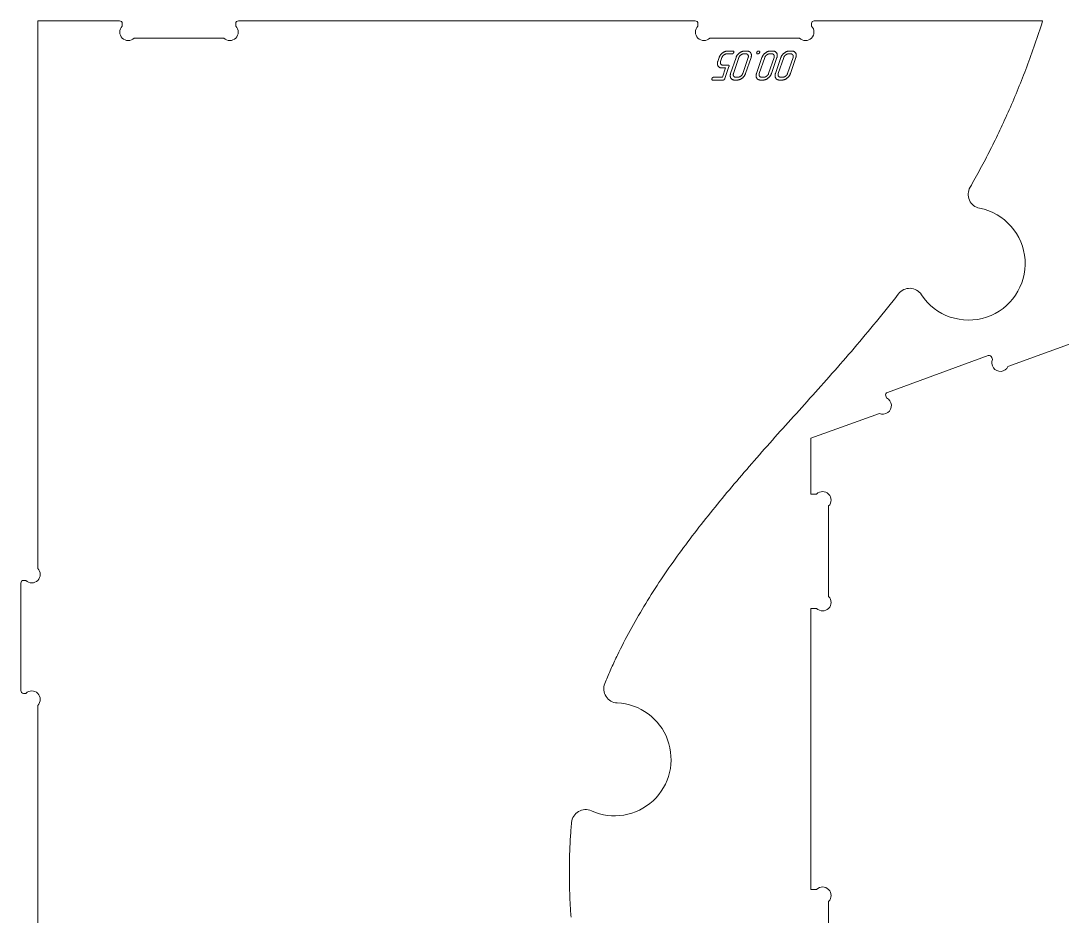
# Model space of a CAD drawing. Header units: millimetres. Extents: x 10 to 1438, y -669 to -10.
# Drawn here: x 10.2 to 378.9, y -327.2 to -10.2 of the extents above; entities that cross this region are included whole.
import ezdxf

# ---------------------------------------------------------------- set-up
doc = ezdxf.new("R2010")
doc.units = ezdxf.units.MM
doc.layers.add('Cut', color=7, linetype='Continuous', lineweight=0)
doc.layers.add('Mark', color=7, linetype='Continuous', lineweight=0)

msp = doc.modelspace()

# ---------------------------------------------------------------- linework, layer by layer
at = {"layer": 'Cut'}
for points in [[(16.18, -442.13), (16.18, -252.52, 1), (11.94, -248.28), (11.18, -248.28, -0.414214), (10.18, -247.28), (10.18, -209.28, -0.414214), (11.18, -208.28), (11.94, -208.28, 1), (16.18, -204.03), (16.18, -10.18), (45.08, -10.18, -0.414214), (46.08, -11.18), (46.08, -12.04, 1), (50.32, -16.28), (82.03, -16.28, 1), (86.28, -12.04), (86.28, -11.18, -0.414214), (87.28, -10.18), (248.96, -10.18, -0.414214), (249.96, -11.18), (249.96, -12.04, 1), (254.21, -16.28), (285.92, -16.28, 1), (290.16, -12.04), (290.16, -11.18, -0.414214), (291.16, -10.18), (372.01, -10.18), (371.67, -11.23), (371.34, -12.27), (371, -13.31), (370.66, -14.35), (370.32, -15.38), (369.98, -16.41), (369.63, -17.43), (369.28, -18.45), (368.93, -19.47), (368.57, -20.48), (368.21, -21.48), (367.86, -22.48), (367.49, -23.48), (367.13, -24.47), (366.76, -25.46), (366.39, -26.45), (366.02, -27.43), (365.65, -28.4), (365.27, -29.37), (364.9, -30.34), (364.52, -31.31), (364.13, -32.26), (363.75, -33.22), (363.36, -34.17), (362.97, -35.12), (362.58, -36.06), (362.19, -37), (361.79, -37.94), (361.4, -38.87), (361, -39.79), (360.6, -40.72), (360.19, -41.64), (359.79, -42.55), (359.38, -43.46), (358.97, -44.37), (358.56, -45.27), (358.14, -46.18), (357.73, -47.07), (357.31, -47.96), (356.89, -48.85), (356.47, -49.74), (356.05, -50.62), (355.62, -51.5), (355.2, -52.37), (354.77, -53.24), (354.34, -54.11), (353.9, -54.97), (353.47, -55.83), (353.04, -56.69), (352.6, -57.54), (352.16, -58.39), (351.72, -59.23), (351.28, -60.08), (350.83, -60.91), (350.39, -61.75), (349.94, -62.58), (349.49, -63.41), (349.04, -64.23), (348.59, -65.06), (348.13, -65.87), (347.68, -66.69), (347.22, -67.5), (346.77, -68.31), (346.31, -69.11, 0.512962), (349.68, -76.5, -1.502906), (329.1, -107.13, 0.514958), (320.96, -106.82), (320.48, -107.45), (319.99, -108.08), (319.02, -109.32), (318.04, -110.56), (317.07, -111.8), (316.09, -113.02), (315.11, -114.24), (314.13, -115.45), (313.15, -116.65), (312.17, -117.85), (311.18, -119.04), (310.2, -120.22), (309.21, -121.4), (308.23, -122.57), (307.25, -123.73), (306.26, -124.89), (305.28, -126.04), (304.29, -127.19), (303.31, -128.33), (302.32, -129.47), (301.34, -130.6), (300.35, -131.73), (299.37, -132.85), (298.39, -133.96), (297.41, -135.08), (296.43, -136.18), (295.45, -137.29), (294.47, -138.39), (293.5, -139.48), (292.52, -140.57), (291.55, -141.66), (290.58, -142.74), (289.61, -143.82), (288.64, -144.89), (287.67, -145.97), (286.71, -147.04), (285.75, -148.1), (284.79, -149.17), (283.84, -150.23), (282.89, -151.29), (281.94, -152.34), (280.99, -153.39), (280.05, -154.45), (279.11, -155.5), (278.17, -156.54), (277.23, -157.59), (276.3, -158.63), (275.38, -159.67), (274.46, -160.71), (273.54, -161.75), (272.62, -162.79), (271.71, -163.83), (270.8, -164.86), (269.9, -165.9), (269, -166.93), (268.1, -167.96), (267.21, -168.99), (266.32, -170.02), (265.44, -171.05), (264.56, -172.08), (263.69, -173.11), (262.82, -174.13), (261.95, -175.16), (261.09, -176.18), (260.23, -177.21), (259.38, -178.23), (258.53, -179.26), (257.68, -180.28), (256.85, -181.3), (256.01, -182.33), (255.18, -183.35), (254.36, -184.37), (253.54, -185.39), (252.72, -186.42), (251.91, -187.44), (251.11, -188.46), (250.31, -189.49), (249.51, -190.51), (248.72, -191.54), (247.94, -192.56), (247.16, -193.59), (246.38, -194.61), (245.62, -195.64), (244.85, -196.67), (244.1, -197.7), (243.34, -198.73), (242.6, -199.76), (241.86, -200.79), (241.12, -201.82), (240.39, -202.85), (239.67, -203.89), (238.95, -204.92), (238.24, -205.96), (237.53, -207), (236.83, -208.04), (236.14, -209.08), (235.45, -210.13), (234.77, -211.17), (234.1, -212.22), (233.43, -213.27), (232.76, -214.32), (232.11, -215.37), (231.46, -216.43), (230.81, -217.48), (230.18, -218.54), (229.55, -219.6), (228.92, -220.67), (228.31, -221.73), (227.69, -222.8), (227.09, -223.87), (226.49, -224.94), (225.9, -226.02), (225.32, -227.1), (224.75, -228.18), (224.18, -229.26), (223.61, -230.35), (223.06, -231.44), (222.51, -232.53), (221.97, -233.63), (221.44, -234.73), (221.17, -235.28), (220.91, -235.83), (220.65, -236.38), (220.39, -236.93), (220.14, -237.49), (219.88, -238.04), (219.63, -238.6), (219.38, -239.15), (219.13, -239.71), (218.88, -240.27), (218.64, -240.83), (218.39, -241.39), (218.15, -241.95), (217.91, -242.51), (217.68, -243.07), (217.44, -243.64), (217.21, -244.2), (216.98, -244.77, 0.517739), (221.37, -251.65, -1.208087), (212.23, -289.87, 0.515669), (205.2, -293.98), (205.14, -294.63), (205.09, -295.27), (205.03, -295.91), (204.98, -296.56), (204.94, -297.21), (204.89, -297.85), (204.85, -298.5), (204.8, -299.15), (204.76, -299.8), (204.73, -300.45), (204.69, -301.1), (204.66, -301.75), (204.63, -302.4), (204.6, -303.05), (204.57, -303.71), (204.55, -304.36), (204.52, -305.01), (204.5, -305.67), (204.48, -306.32), (204.47, -306.98), (204.45, -307.64), (204.44, -308.29), (204.43, -308.95), (204.42, -309.61), (204.42, -310.27), (204.41, -310.92), (204.41, -311.58), (204.41, -312.24), (204.41, -312.9), (204.42, -313.56), (204.43, -314.22), (204.43, -314.88), (204.45, -315.54), (204.46, -316.21), (204.47, -316.87), (204.49, -317.53), (204.51, -318.19), (204.53, -318.85), (204.55, -319.52), (204.58, -320.18), (204.61, -320.84), (204.64, -321.51), (204.67, -322.17), (204.7, -322.84), (204.74, -323.5), (204.78, -324.17), (204.82, -324.83), (204.86, -325.5), (204.9, -326.16), (204.95, -326.83), (205, -327.49)], [(296.22, -353.96), (296.22, -321.94, 1), (291.98, -317.7), (289.97, -317.7), (289.97, -218.2), (291.98, -218.2, 1), (296.22, -213.96), (296.22, -181.94, 1), (291.98, -177.7), (289.97, -177.7), (289.97, -157.95), (314.18, -149.14, 1), (316.71, -143.7), (316.46, -142.99, -0.414214), (317.05, -141.71), (352.76, -128.71, -0.414213), (354.04, -129.31), (354.3, -130.02, 1), (359.74, -132.56), (418.19, -111.28, 1)]]:
    msp.add_lwpolyline(points, format="xyb", dxfattribs=at)
at = {"layer": 'Mark'}
for points in [[(260.94, -26.36), (260.96, -26.3), (260.97, -26.24), (260.98, -26.19), (260.98, -26.14), (260.98, -26.1), (260.97, -26.06), (260.96, -26.02), (260.94, -25.98), (260.92, -25.96), (260.89, -25.93), (260.86, -25.91), (260.82, -25.89), (260.77, -25.88), (260.72, -25.87), (260.67, -25.86), (260.61, -25.86), (258.82, -25.86), (258.75, -25.86), (258.69, -25.85), (258.63, -25.85), (258.57, -25.84), (258.52, -25.82), (258.46, -25.81), (258.41, -25.79), (258.36, -25.77), (258.32, -25.74), (258.27, -25.71), (258.23, -25.68), (258.19, -25.65), (258.15, -25.61), (258.11, -25.57), (258.08, -25.53), (258.04, -25.48), (258.02, -25.43), (257.99, -25.39), (257.97, -25.34), (257.95, -25.28), (257.93, -25.23), (257.92, -25.18), (257.91, -25.12), (257.9, -25.07), (257.9, -25.01), (257.9, -24.95), (257.9, -24.89), (257.91, -24.83), (257.92, -24.77), (257.94, -24.71), (257.95, -24.65), (257.97, -24.58), (258.46, -23.15), (258.48, -23.09), (258.51, -23.02), (258.54, -22.96), (258.57, -22.9), (258.6, -22.84), (258.64, -22.78), (258.68, -22.72), (258.72, -22.66), (258.76, -22.61), (258.81, -22.55), (258.86, -22.5), (258.91, -22.45), (258.96, -22.39), (259.02, -22.34), (259.08, -22.3), (259.14, -22.25), (259.21, -22.2), (259.27, -22.16), (259.33, -22.12), (259.4, -22.08), (259.46, -22.05), (259.53, -22.02), (259.59, -21.99), (259.65, -21.96), (259.72, -21.94), (259.78, -21.92), (259.85, -21.9), (259.91, -21.89), (259.98, -21.88), (260.04, -21.87), (260.11, -21.87), (260.17, -21.87), (261.97, -21.87), (262.03, -21.87), (262.09, -21.86), (262.14, -21.85), (262.2, -21.84), (262.25, -21.82), (262.3, -21.8), (262.34, -21.77), (262.38, -21.74), (262.42, -21.71), (262.46, -21.67), (262.5, -21.63), (262.53, -21.59), (262.56, -21.54), (262.59, -21.48), (262.61, -21.43), (262.64, -21.37), (262.66, -21.31), (262.67, -21.25), (262.68, -21.2), (262.68, -21.15), (262.68, -21.1), (262.67, -21.06), (262.66, -21.03), (262.64, -20.99), (262.62, -20.96), (262.59, -20.94), (262.55, -20.92), (262.51, -20.9), (262.47, -20.88), (262.42, -20.87), (262.37, -20.87), (262.31, -20.87), (260.51, -20.87), (260.4, -20.87), (260.28, -20.88), (260.16, -20.89), (260.04, -20.91), (259.92, -20.93), (259.81, -20.96), (259.69, -21), (259.58, -21.03), (259.46, -21.08), (259.35, -21.13), (259.23, -21.18), (259.12, -21.24), (259.01, -21.31), (258.89, -21.38), (258.78, -21.46), (258.67, -21.54), (258.56, -21.62), (258.45, -21.71), (258.35, -21.8), (258.26, -21.89), (258.16, -21.98), (258.08, -22.08), (257.99, -22.18), (257.92, -22.28), (257.84, -22.38), (257.77, -22.48), (257.71, -22.59), (257.65, -22.7), (257.59, -22.81), (257.54, -22.92), (257.49, -23.04), (257.45, -23.15), (256.97, -24.58), (256.93, -24.7), (256.9, -24.81), (256.87, -24.92), (256.85, -25.04), (256.84, -25.14), (256.83, -25.25), (256.83, -25.35), (256.84, -25.45), (256.85, -25.55), (256.86, -25.65), (256.89, -25.75), (256.91, -25.84), (256.95, -25.93), (256.99, -26.02), (257.04, -26.11), (257.09, -26.19), (257.14, -26.27), (257.21, -26.35), (257.27, -26.42), (257.34, -26.48), (257.41, -26.54), (257.49, -26.6), (257.57, -26.65), (257.66, -26.69), (257.74, -26.73), (257.84, -26.77), (257.93, -26.79), (258.03, -26.82), (258.14, -26.84), (258.25, -26.85), (258.36, -26.86), (258.48, -26.86), (259.76, -26.86), (258.64, -30.15), (255.58, -30.15), (255.52, -30.15), (255.46, -30.16), (255.4, -30.17), (255.35, -30.18), (255.3, -30.2), (255.25, -30.22), (255.2, -30.25), (255.16, -30.28), (255.12, -30.31), (255.08, -30.35), (255.04, -30.39), (255.01, -30.43), (254.98, -30.48), (254.95, -30.54), (254.93, -30.59), (254.9, -30.65), (254.88, -30.71), (254.87, -30.77), (254.86, -30.82), (254.86, -30.87), (254.86, -30.92), (254.87, -30.96), (254.88, -30.99), (254.9, -31.03), (254.93, -31.06), (254.95, -31.08), (254.99, -31.1), (255.03, -31.12), (255.07, -31.14), (255.12, -31.14), (255.18, -31.15), (255.24, -31.15), (258.81, -31.15), (258.87, -31.15), (258.93, -31.14), (258.99, -31.14), (259.04, -31.12), (259.09, -31.1), (259.14, -31.08), (259.19, -31.06), (259.23, -31.03), (259.27, -30.99), (259.31, -30.96), (259.34, -30.92), (259.38, -30.87), (259.41, -30.82), (259.43, -30.77), (259.46, -30.71), (259.48, -30.65)], [(263.03, -31.15), (263.75, -31.15), (263.86, -31.15), (263.98, -31.14), (264.1, -31.13), (264.22, -31.11), (264.33, -31.09), (264.45, -31.06), (264.57, -31.02), (264.68, -30.99), (264.8, -30.94), (264.91, -30.89), (265.02, -30.84), (265.14, -30.78), (265.25, -30.71), (265.37, -30.64), (265.48, -30.56), (265.59, -30.48), (265.7, -30.4), (265.81, -30.31), (265.91, -30.22), (266, -30.13), (266.1, -30.04), (266.18, -29.94), (266.27, -29.84), (266.34, -29.74), (266.42, -29.64), (266.49, -29.54), (266.55, -29.43), (266.61, -29.32), (266.67, -29.21), (266.72, -29.1), (266.77, -28.98), (266.81, -28.87), (268.75, -23.15), (268.79, -23.04), (268.82, -22.92), (268.85, -22.81), (268.86, -22.7), (268.88, -22.59), (268.89, -22.48), (268.89, -22.38), (268.88, -22.27), (268.87, -22.17), (268.86, -22.08), (268.83, -21.98), (268.81, -21.89), (268.77, -21.8), (268.73, -21.71), (268.68, -21.62), (268.63, -21.54), (268.57, -21.45), (268.51, -21.38), (268.45, -21.31), (268.38, -21.24), (268.31, -21.18), (268.23, -21.13), (268.15, -21.08), (268.06, -21.03), (267.98, -21), (267.88, -20.96), (267.79, -20.93), (267.68, -20.91), (267.58, -20.89), (267.47, -20.88), (267.36, -20.87), (267.24, -20.87), (266.53, -20.87), (266.41, -20.87), (266.29, -20.88), (266.17, -20.89), (266.05, -20.91), (265.94, -20.93), (265.82, -20.96), (265.7, -20.99), (265.59, -21.03), (265.47, -21.08), (265.35, -21.13), (265.24, -21.18), (265.13, -21.24), (265.01, -21.31), (264.9, -21.38), (264.78, -21.45), (264.67, -21.53), (264.56, -21.62), (264.46, -21.71), (264.36, -21.79), (264.26, -21.89), (264.17, -21.98), (264.08, -22.07), (264, -22.17), (263.92, -22.27), (263.84, -22.37), (263.77, -22.48), (263.71, -22.59), (263.65, -22.69), (263.59, -22.81), (263.54, -22.92), (263.49, -23.03), (263.45, -23.15), (261.51, -28.87), (261.47, -28.98), (261.44, -29.1), (261.42, -29.21), (261.4, -29.32), (261.38, -29.43), (261.38, -29.54), (261.37, -29.64), (261.38, -29.75), (261.39, -29.85), (261.41, -29.94), (261.43, -30.04), (261.46, -30.13), (261.49, -30.22), (261.53, -30.31), (261.58, -30.4), (261.63, -30.48), (261.69, -30.57), (261.75, -30.64), (261.82, -30.71), (261.89, -30.78), (261.96, -30.84), (262.04, -30.89), (262.12, -30.94), (262.2, -30.99), (262.29, -31.02), (262.39, -31.06), (262.49, -31.09), (262.59, -31.11), (262.69, -31.13), (262.8, -31.14), (262.92, -31.15)], [(263.37, -30.15), (264.09, -30.15), (264.15, -30.15), (264.22, -30.15), (264.28, -30.14), (264.35, -30.13), (264.41, -30.12), (264.48, -30.1), (264.54, -30.08), (264.6, -30.06), (264.67, -30.03), (264.73, -30), (264.8, -29.97), (264.86, -29.94), (264.92, -29.9), (264.99, -29.86), (265.05, -29.82), (265.12, -29.77), (265.18, -29.73), (265.24, -29.68), (265.29, -29.63), (265.35, -29.57), (265.4, -29.52), (265.45, -29.47), (265.5, -29.41), (265.54, -29.36), (265.58, -29.3), (265.62, -29.24), (265.66, -29.18), (265.69, -29.12), (265.72, -29.06), (265.75, -29), (265.78, -28.93), (265.8, -28.87), (267.74, -23.15), (267.77, -23.09), (267.78, -23.02), (267.8, -22.96), (267.81, -22.9), (267.81, -22.84), (267.82, -22.78), (267.82, -22.72), (267.82, -22.66), (267.81, -22.6), (267.8, -22.55), (267.79, -22.5), (267.77, -22.44), (267.75, -22.39), (267.73, -22.34), (267.7, -22.29), (267.67, -22.25), (267.64, -22.2), (267.61, -22.16), (267.57, -22.12), (267.53, -22.08), (267.49, -22.05), (267.45, -22.01), (267.4, -21.99), (267.36, -21.96), (267.31, -21.94), (267.26, -21.92), (267.2, -21.9), (267.15, -21.89), (267.09, -21.88), (267.03, -21.87), (266.97, -21.87), (266.9, -21.87), (266.19, -21.87), (266.12, -21.87), (266.06, -21.87), (265.99, -21.88), (265.92, -21.89), (265.86, -21.9), (265.79, -21.92), (265.73, -21.94), (265.66, -21.96), (265.6, -21.99), (265.53, -22.01), (265.47, -22.05), (265.4, -22.08), (265.34, -22.12), (265.27, -22.16), (265.21, -22.2), (265.15, -22.24), (265.09, -22.29), (265.03, -22.34), (264.97, -22.39), (264.91, -22.44), (264.86, -22.49), (264.81, -22.55), (264.77, -22.6), (264.72, -22.66), (264.68, -22.72), (264.64, -22.78), (264.6, -22.84), (264.57, -22.9), (264.54, -22.96), (264.51, -23.02), (264.48, -23.09), (264.46, -23.15), (262.52, -28.87), (262.5, -28.93), (262.48, -29), (262.46, -29.06), (262.45, -29.12), (262.45, -29.18), (262.44, -29.24), (262.44, -29.3), (262.44, -29.36), (262.45, -29.42), (262.46, -29.47), (262.47, -29.52), (262.49, -29.58), (262.51, -29.63), (262.53, -29.68), (262.56, -29.73), (262.59, -29.77), (262.62, -29.82), (262.66, -29.86), (262.69, -29.9), (262.73, -29.94), (262.77, -29.97), (262.82, -30.01), (262.86, -30.03), (262.91, -30.06), (262.96, -30.08), (263.01, -30.1), (263.07, -30.12), (263.12, -30.13), (263.18, -30.14), (263.24, -30.15), (263.31, -30.15)], [(276.4, -20.87), (275.69, -20.87), (275.57, -20.87), (275.45, -20.88), (275.33, -20.89), (275.21, -20.91), (275.09, -20.93), (274.98, -20.96), (274.86, -20.99), (274.74, -21.03), (274.63, -21.08), (274.51, -21.13), (274.4, -21.18), (274.28, -21.24), (274.17, -21.31), (274.05, -21.38), (273.94, -21.45), (273.83, -21.53), (273.72, -21.62), (273.61, -21.71), (273.51, -21.79), (273.42, -21.89), (273.32, -21.98), (273.24, -22.07), (273.15, -22.17), (273.08, -22.27), (273, -22.37), (272.93, -22.48), (272.87, -22.59), (272.81, -22.69), (272.75, -22.81), (272.7, -22.92), (272.65, -23.03), (272.61, -23.15), (270.67, -28.87), (270.63, -28.98), (270.6, -29.1), (270.57, -29.21), (270.55, -29.32), (270.54, -29.43), (270.53, -29.54), (270.53, -29.64), (270.54, -29.75), (270.55, -29.85), (270.56, -29.94), (270.59, -30.04), (270.61, -30.13), (270.65, -30.22), (270.69, -30.31), (270.74, -30.4), (270.79, -30.48), (270.85, -30.57), (270.91, -30.64), (270.97, -30.71), (271.04, -30.78), (271.12, -30.84), (271.19, -30.89), (271.28, -30.94), (271.36, -30.99), (271.45, -31.02), (271.54, -31.06), (271.64, -31.09), (271.74, -31.11), (271.85, -31.13), (271.96, -31.14), (272.07, -31.15), (272.19, -31.15), (272.9, -31.15), (273.02, -31.15), (273.14, -31.14), (273.26, -31.13), (273.37, -31.11), (273.49, -31.09), (273.61, -31.06), (273.72, -31.02), (273.84, -30.99), (273.95, -30.94), (274.07, -30.89), (274.18, -30.84), (274.3, -30.78), (274.41, -30.71), (274.52, -30.64), (274.64, -30.56), (274.75, -30.48), (274.86, -30.4), (274.96, -30.31), (275.06, -30.22), (275.16, -30.13), (275.25, -30.04), (275.34, -29.94), (275.42, -29.84), (275.5, -29.74), (275.57, -29.64), (275.64, -29.54), (275.71, -29.43), (275.77, -29.32), (275.83, -29.21), (275.88, -29.1), (275.92, -28.98), (275.97, -28.87), (277.91, -23.15), (277.95, -23.04), (277.98, -22.92), (278, -22.81), (278.02, -22.7), (278.04, -22.59), (278.04, -22.48), (278.04, -22.38), (278.04, -22.27), (278.03, -22.17), (278.01, -22.08), (277.99, -21.98), (277.96, -21.89), (277.93, -21.8), (277.89, -21.71), (277.84, -21.62), (277.79, -21.54), (277.73, -21.45), (277.67, -21.38), (277.61, -21.31), (277.54, -21.24), (277.46, -21.18), (277.39, -21.13), (277.31, -21.08), (277.22, -21.03), (277.13, -21), (277.04, -20.96), (276.94, -20.93), (276.84, -20.91), (276.74, -20.89), (276.63, -20.88), (276.52, -20.87)], [(271.12, -21.87), (271.19, -21.87), (271.24, -21.86), (271.3, -21.85), (271.35, -21.84), (271.4, -21.82), (271.45, -21.8), (271.5, -21.77), (271.54, -21.74), (271.58, -21.71), (271.62, -21.67), (271.66, -21.63), (271.69, -21.59), (271.72, -21.54), (271.75, -21.48), (271.77, -21.43), (271.79, -21.37), (271.81, -21.31), (271.83, -21.25), (271.83, -21.2), (271.84, -21.15), (271.83, -21.1), (271.83, -21.06), (271.81, -21.03), (271.8, -20.99), (271.77, -20.96), (271.74, -20.94), (271.71, -20.92), (271.67, -20.9), (271.63, -20.88), (271.58, -20.87), (271.52, -20.87), (271.46, -20.87), (271.4, -20.87), (271.34, -20.87), (271.29, -20.88), (271.23, -20.9), (271.18, -20.92), (271.13, -20.94), (271.08, -20.96), (271.04, -20.99), (271, -21.03), (270.96, -21.06), (270.93, -21.1), (270.89, -21.15), (270.86, -21.2), (270.83, -21.25), (270.81, -21.31), (270.79, -21.37), (270.77, -21.43), (270.75, -21.48), (270.75, -21.54), (270.74, -21.59), (270.75, -21.63), (270.75, -21.67), (270.77, -21.71), (270.79, -21.74), (270.81, -21.77), (270.84, -21.8), (270.87, -21.82), (270.91, -21.84), (270.96, -21.85), (271.01, -21.86), (271.06, -21.87)], [(276.06, -21.87), (275.35, -21.87), (275.28, -21.87), (275.21, -21.87), (275.15, -21.88), (275.08, -21.89), (275.01, -21.9), (274.95, -21.92), (274.88, -21.94), (274.82, -21.96), (274.75, -21.99), (274.69, -22.01), (274.62, -22.05), (274.56, -22.08), (274.5, -22.12), (274.43, -22.16), (274.37, -22.2), (274.3, -22.24), (274.24, -22.29), (274.18, -22.34), (274.13, -22.39), (274.07, -22.44), (274.02, -22.49), (273.97, -22.55), (273.92, -22.6), (273.88, -22.66), (273.84, -22.72), (273.8, -22.78), (273.76, -22.84), (273.73, -22.9), (273.69, -22.96), (273.67, -23.02), (273.64, -23.09), (273.62, -23.15), (271.67, -28.87), (271.65, -28.93), (271.64, -29), (271.62, -29.06), (271.61, -29.12), (271.6, -29.18), (271.6, -29.24), (271.6, -29.3), (271.6, -29.36), (271.61, -29.42), (271.62, -29.47), (271.63, -29.52), (271.65, -29.58), (271.67, -29.63), (271.69, -29.68), (271.72, -29.73), (271.75, -29.77), (271.78, -29.82), (271.81, -29.86), (271.85, -29.9), (271.89, -29.94), (271.93, -29.97), (271.97, -30.01), (272.02, -30.03), (272.07, -30.06), (272.12, -30.08), (272.17, -30.1), (272.23, -30.12), (272.28, -30.13), (272.34, -30.14), (272.4, -30.15), (272.46, -30.15), (272.53, -30.15), (273.24, -30.15), (273.31, -30.15), (273.37, -30.15), (273.44, -30.14), (273.5, -30.13), (273.57, -30.12), (273.63, -30.1), (273.7, -30.08), (273.76, -30.06), (273.83, -30.03), (273.89, -30), (273.95, -29.97), (274.02, -29.94), (274.08, -29.9), (274.15, -29.86), (274.21, -29.82), (274.27, -29.77), (274.33, -29.73), (274.39, -29.68), (274.45, -29.63), (274.51, -29.57), (274.56, -29.52), (274.61, -29.47), (274.65, -29.41), (274.7, -29.36), (274.74, -29.3), (274.78, -29.24), (274.82, -29.18), (274.85, -29.12), (274.88, -29.06), (274.91, -29), (274.94, -28.93), (274.96, -28.87), (276.9, -23.15), (276.92, -23.09), (276.94, -23.02), (276.95, -22.96), (276.96, -22.9), (276.97, -22.84), (276.98, -22.78), (276.98, -22.72), (276.97, -22.66), (276.97, -22.6), (276.96, -22.55), (276.95, -22.5), (276.93, -22.44), (276.91, -22.39), (276.89, -22.34), (276.86, -22.29), (276.83, -22.25), (276.8, -22.2), (276.77, -22.16), (276.73, -22.12), (276.69, -22.08), (276.65, -22.05), (276.61, -22.01), (276.56, -21.99), (276.51, -21.96), (276.46, -21.94), (276.41, -21.92), (276.36, -21.9), (276.3, -21.89), (276.25, -21.88), (276.19, -21.87), (276.12, -21.87)], [(278.91, -31.15), (279.63, -31.15), (279.74, -31.15), (279.86, -31.14), (279.98, -31.13), (280.1, -31.11), (280.21, -31.09), (280.33, -31.06), (280.44, -31.02), (280.56, -30.99), (280.67, -30.94), (280.79, -30.89), (280.9, -30.84), (281.02, -30.78), (281.13, -30.71), (281.24, -30.64), (281.36, -30.56), (281.47, -30.48), (281.58, -30.4), (281.68, -30.31), (281.79, -30.22), (281.88, -30.13), (281.97, -30.04), (282.06, -29.94), (282.14, -29.84), (282.22, -29.74), (282.3, -29.64), (282.37, -29.54), (282.43, -29.43), (282.49, -29.32), (282.55, -29.21), (282.6, -29.1), (282.65, -28.98), (282.69, -28.87), (284.63, -23.15), (284.67, -23.04), (284.7, -22.92), (284.72, -22.81), (284.74, -22.7), (284.76, -22.59), (284.76, -22.48), (284.77, -22.38), (284.76, -22.27), (284.75, -22.17), (284.73, -22.08), (284.71, -21.98), (284.68, -21.89), (284.65, -21.8), (284.61, -21.71), (284.56, -21.62), (284.51, -21.54), (284.45, -21.45), (284.39, -21.38), (284.33, -21.31), (284.26, -21.24), (284.19, -21.18), (284.11, -21.13), (284.03, -21.08), (283.94, -21.03), (283.85, -21), (283.76, -20.96), (283.66, -20.93), (283.56, -20.91), (283.46, -20.89), (283.35, -20.88), (283.24, -20.87), (283.12, -20.87), (282.41, -20.87), (282.29, -20.87), (282.17, -20.88), (282.05, -20.89), (281.93, -20.91), (281.81, -20.93), (281.7, -20.96), (281.58, -20.99), (281.46, -21.03), (281.35, -21.08), (281.23, -21.13), (281.12, -21.18), (281, -21.24), (280.89, -21.31), (280.78, -21.38), (280.66, -21.45), (280.55, -21.53), (280.44, -21.62), (280.34, -21.71), (280.23, -21.79), (280.14, -21.89), (280.05, -21.98), (279.96, -22.07), (279.88, -22.17), (279.8, -22.27), (279.72, -22.37), (279.65, -22.48), (279.59, -22.59), (279.53, -22.69), (279.47, -22.81), (279.42, -22.92), (279.37, -23.03), (279.33, -23.15), (277.39, -28.87), (277.35, -28.98), (277.32, -29.1), (277.29, -29.21), (277.27, -29.32), (277.26, -29.43), (277.25, -29.54), (277.25, -29.64), (277.26, -29.75), (277.27, -29.85), (277.28, -29.94), (277.31, -30.04), (277.34, -30.13), (277.37, -30.22), (277.41, -30.31), (277.46, -30.4), (277.51, -30.48), (277.57, -30.57), (277.63, -30.64), (277.7, -30.71), (277.76, -30.78), (277.84, -30.84), (277.92, -30.89), (278, -30.94), (278.08, -30.99), (278.17, -31.02), (278.27, -31.06), (278.36, -31.09), (278.47, -31.11), (278.57, -31.13), (278.68, -31.14), (278.79, -31.15)], [(279.25, -30.15), (279.97, -30.15), (280.03, -30.15), (280.1, -30.15), (280.16, -30.14), (280.22, -30.13), (280.29, -30.12), (280.35, -30.1), (280.42, -30.08), (280.48, -30.06), (280.55, -30.03), (280.61, -30), (280.67, -29.97), (280.74, -29.94), (280.8, -29.9), (280.87, -29.86), (280.93, -29.82), (280.99, -29.77), (281.06, -29.73), (281.12, -29.68), (281.17, -29.63), (281.23, -29.57), (281.28, -29.52), (281.33, -29.47), (281.38, -29.41), (281.42, -29.36), (281.46, -29.3), (281.5, -29.24), (281.54, -29.18), (281.57, -29.12), (281.6, -29.06), (281.63, -29), (281.66, -28.93), (281.68, -28.87), (283.62, -23.15), (283.64, -23.09), (283.66, -23.02), (283.68, -22.96), (283.69, -22.9), (283.69, -22.84), (283.7, -22.78), (283.7, -22.72), (283.7, -22.66), (283.69, -22.6), (283.68, -22.55), (283.67, -22.5), (283.65, -22.44), (283.63, -22.39), (283.61, -22.34), (283.58, -22.29), (283.55, -22.25), (283.52, -22.2), (283.49, -22.16), (283.45, -22.12), (283.41, -22.08), (283.37, -22.05), (283.33, -22.01), (283.28, -21.99), (283.24, -21.96), (283.19, -21.94), (283.13, -21.92), (283.08, -21.9), (283.03, -21.89), (282.97, -21.88), (282.91, -21.87), (282.85, -21.87), (282.78, -21.87), (282.07, -21.87), (282, -21.87), (281.93, -21.87), (281.87, -21.88), (281.8, -21.89), (281.74, -21.9), (281.67, -21.92), (281.61, -21.94), (281.54, -21.96), (281.48, -21.99), (281.41, -22.01), (281.35, -22.05), (281.28, -22.08), (281.22, -22.12), (281.15, -22.16), (281.09, -22.2), (281.03, -22.24), (280.96, -22.29), (280.9, -22.34), (280.85, -22.39), (280.79, -22.44), (280.74, -22.49), (280.69, -22.55), (280.64, -22.6), (280.6, -22.66), (280.56, -22.72), (280.52, -22.78), (280.48, -22.84), (280.45, -22.9), (280.42, -22.96), (280.39, -23.02), (280.36, -23.09), (280.34, -23.15), (278.4, -28.87), (278.37, -28.93), (278.36, -29), (278.34, -29.06), (278.33, -29.12), (278.32, -29.18), (278.32, -29.24), (278.32, -29.3), (278.32, -29.36), (278.33, -29.42), (278.34, -29.47), (278.35, -29.52), (278.37, -29.58), (278.39, -29.63), (278.41, -29.68), (278.44, -29.73), (278.47, -29.77), (278.5, -29.82), (278.54, -29.86), (278.57, -29.9), (278.61, -29.94), (278.65, -29.97), (278.7, -30.01), (278.74, -30.03), (278.79, -30.06), (278.84, -30.08), (278.89, -30.1), (278.95, -30.12), (279, -30.13), (279.06, -30.14), (279.12, -30.15), (279.19, -30.15)]]:
    msp.add_lwpolyline(points, close=True, dxfattribs=at)

doc.saveas('drawing.dxf')
